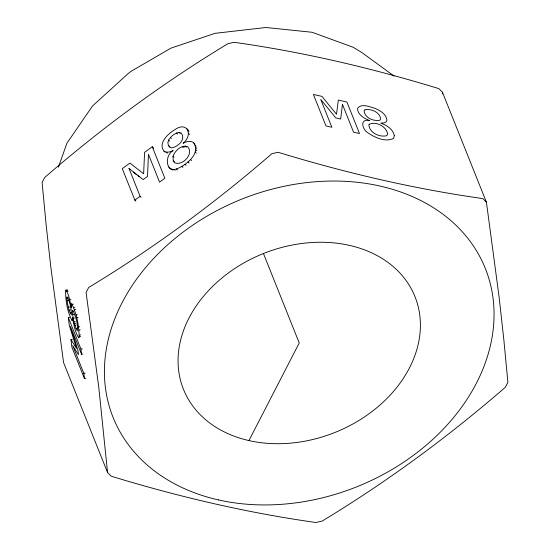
<?xml version="1.0" encoding="UTF-8"?>
<svg xmlns="http://www.w3.org/2000/svg" width="550" height="550" viewBox="0 0 550 550"><rect width="100%" height="100%" fill="white"/><g stroke="black" fill="none" stroke-linecap="round" stroke-linejoin="round"><path stroke-width="0.82" d="M72.139 320.698L72.504 317.673C73.941 324.507 74.814 332.056 78.76 337.941L79.097 337.679C79.186 326.391 76.952 314.621 72.029 304.418L71.452 304.507L71.314 305.195L71.335 307.849C69.96 301.943 69.438 295.185 65.869 290.159L65.567 290.448C65.629 300.644 67.196 311.74 72.139 320.698L73.487 320.396M72.394 311.63L72.579 310.331L73.136 310.668C75.708 316.786 78.341 324.644 77.316 330.956C74.051 325.119 72.978 318.23 72.394 311.63L73.741 311.327M66.88 298.052L67.024 296.876L67.526 297.213C70.036 302.748 71.528 308.942 71.369 315.012L69.08 310.228L67.595 304.04L66.88 298.052L68.227 297.749M172.996 156.166L173.257 160.634L174.817 162.841C182.676 166.038 194.15 153.911 187.667 146.74C181.514 144.437 175.058 150.686 172.996 156.166L174.041 157.211M165.007 152.206C156.791 144.341 167.764 133.698 174.831 129.711C187.076 120.842 193.545 134.812 183.123 143.296C186.725 141.137 192.246 139.982 194.975 144.107M163.962 151.154L166.403 152.178L169.537 151.965L173.126 150.597C163.776 156.007 165.859 174.989 179.046 167.908C187.633 163.694 200.963 152.9 193.407 142.532M168.589 140.085L167.894 142.739L168.348 145.338L169.696 147.235L171.703 147.874C177.863 146.933 186.354 139.322 181.129 133.072L179.128 132.392C174.68 133.1 170.885 136.311 168.589 140.085L169.641 141.137M58.41 167.186L66.901 143.261L92.524 105.978L127.868 73.831L130.928 71.411L170.933 48.139L215.077 33.323L265.911 27.5L312.111 32.278L353.072 47.218L361.948 52.587L394.123 76.113M248.937 440.578A124.685 96.346 -21.8 0 0 419.849 315.782A124.685 96.346 -21.8 0 0 228.91 272.587A124.685 96.346 -21.8 0 0 248.937 440.578L299.234 342.987L263.608 253.914M153.835 148.321L152.261 146.754L144.588 152.357L143.632 173.766L129.91 163.068L122.265 168.657L134.86 200.145L135.905 201.197M134.86 200.145L140.126 196.302L129.002 168.479L143.206 179.554L147.537 176.392L148.431 154.289L159.562 182.112L164.856 178.241L152.261 146.754M65.869 290.159L67.217 289.85M66.296 290.482L67.636 290.18M66.846 291.424L68.193 291.122M69.63 299.626L70.977 299.324M67.1 300.733L68.448 300.431M70.544 303.607L71.892 303.304M72.029 304.418L73.377 304.116M68.255 307.23L69.602 306.928M73.604 307.491L74.951 307.189M69.08 310.228L70.427 309.918M74.463 309.808L75.811 309.499M70.036 312.936L71.383 312.634M72.627 314.545L73.975 314.243M76.024 314.992L77.371 314.689M72.318 339.274L70.971 339.577L76.526 348.425L69.252 325.153L68.351 317.611L69.699 317.309M73.184 318.257L74.532 317.955M76.718 317.79L78.066 317.488M73.954 321.922L75.302 321.619M74.415 323.702L75.756 323.4M74.903 325.394L76.251 325.084M78.444 326.989L79.791 326.686M75.996 328.474L77.344 328.171M78.856 330.144L80.204 329.842M79.296 335.184L80.644 334.881M79.276 336.751L80.623 336.449M68.351 317.611L80.946 349.106L82.294 348.803M85.807 378.283L84.459 378.586L83.847 373.409L72.717 345.586L78.471 354.757L77.963 350.494L70.441 326.487L81.565 354.31L82.912 354.007M83.847 373.409L85.188 373.106M133.279 172.157L136.654 174.797M138.009 175.856L139.363 176.907M442.441 92.235L438.804 88.598C371.834 68.138 303.518 52.064 234.142 42.302L227.906 43.704C163.082 82.885 101.936 127.875 44.708 177.471L42.109 182.511L46.2 225.466L50.882 267.651L63.573 362.581L107.559 472.567L111.196 476.204C178.166 496.664 246.482 512.731 315.858 522.5L322.094 521.098C386.918 481.917 448.064 436.92 505.292 387.324L507.891 382.284L503.8 339.336L499.118 297.151L486.427 202.221L442.441 92.235L442.599 93.919M486.427 202.221L482.797 198.584C413.421 188.815 345.104 172.748 278.128 152.281L271.899 153.691C214.665 203.287 153.526 248.284 88.694 287.457L86.096 292.497L98.787 387.427L107.559 472.567M187.069 128.782L188.114 129.828M187.99 130.391L189.035 131.443M188.506 133.32L189.551 134.365M195.174 145.152L196.219 146.197M195.772 147.407L196.817 148.452M179.128 132.392L180.173 133.444M195.779 149.738L196.831 150.782M176.495 133.011L177.54 134.056M195.25 152.116L196.295 153.168M185.377 146.004L186.429 147.056M183.934 146.156L184.979 147.208M182.359 146.664L183.404 147.709M170.404 137.459L171.449 138.504M190.541 159.507L191.586 160.559M188.011 161.934L189.056 162.986M168.348 145.338L169.916 146.905M185.013 164.312L186.065 165.364M181.919 166.389L182.964 167.434M166.403 152.178L167.447 153.23M173.257 160.634L174.309 161.686M176.406 168.884L177.458 169.929M173.999 169.304L175.044 170.356M171.889 169.166L172.934 170.211M170.129 168.444L171.174 169.496M168.726 167.152L170.301 168.719M129.002 168.479L130.047 169.524M140.126 196.302L141.178 197.347M84.459 378.586L71.864 347.098L70.971 339.577M80.946 349.106L81.565 354.31M394.329 135.575L393.594 138.463C385.165 142.491 374.646 137.486 367.496 132.55C362.038 128.989 359.652 118.422 369.518 120.567C364.375 118.442 357.308 114.716 357.582 108.274C361.639 102.974 369.875 106.989 375.086 108.384C380.201 110.605 386.32 114.091 386.918 120.251L386.059 121.963L383.962 122.925L380.689 123.097C386.574 125.187 392.913 129.002 394.329 135.575M342.451 104.356L340.677 119.054L335.83 117.954L320.746 99.447L331.87 127.27L325.985 125.936L313.39 94.442L321.936 96.374L336.511 114.256L338.326 100.086L346.899 102.025L359.501 133.519L353.581 132.179L342.451 104.356M369.174 124.341L368.857 125.221C369.841 133.038 379.692 137.466 386.684 135.726L387.647 134.186C386.732 126.589 375.781 120.821 369.174 124.341M364.953 109.808L364.1 111.121C364.973 118.064 373.629 121.461 379.809 120.251L380.676 118.965C379.796 112.021 371.147 108.542 364.953 109.808M218.364 499.902A200.475 154.914 -21.8 0 0 493.164 299.248A200.475 154.914 -21.8 0 0 186.168 229.804A200.475 154.914 -21.8 0 0 218.364 499.902"/></g></svg>
